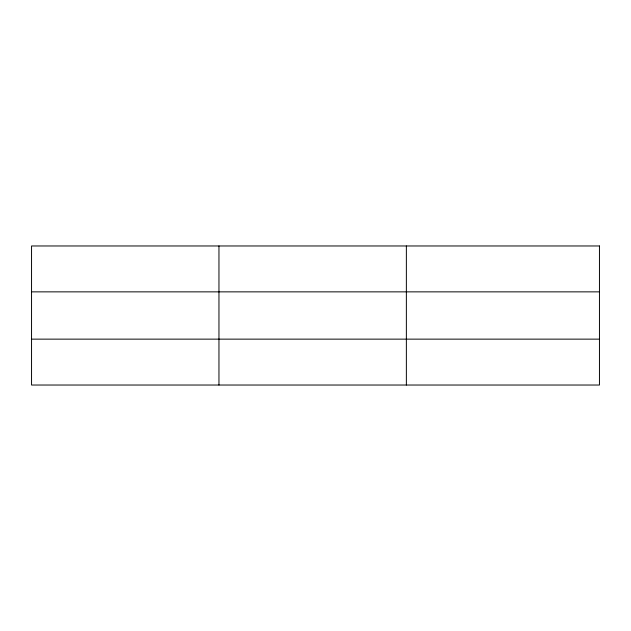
<?xml version="1.0" encoding="UTF-8"?>
<svg xmlns="http://www.w3.org/2000/svg" width="631" height="631" viewBox="0 0 631 631"><rect width="100%" height="100%" fill="white"/><g stroke="black" fill="none" stroke-linecap="round" stroke-linejoin="round"><path stroke-width="0.95" d="M218.957 385.028L218.957 245.972M406.364 385.028L406.364 245.972M31.55 291.861L599.45 291.861M31.55 339.139L599.45 339.139M599.45 245.972L599.45 385.028L31.55 385.028L31.55 245.972L599.45 245.972"/></g></svg>
